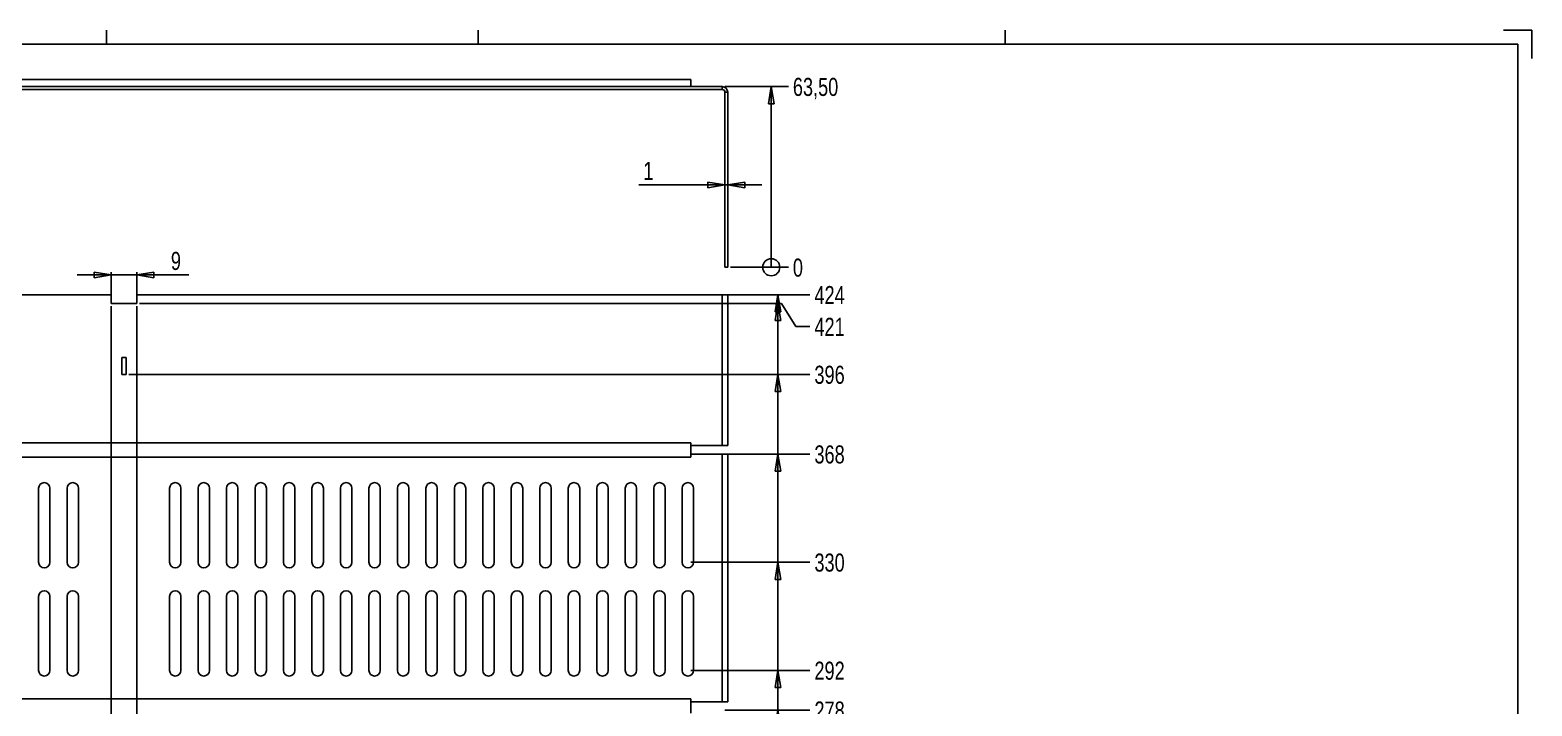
# Model space of a CAD drawing. Extents: x 0 to 841, y 0 to 594.
# Drawn here: x 314 to 841, y 356 to 594 of the extents above; entities that cross this region are included whole.
import ezdxf

# ---------------------------------------------------------------- set-up
doc = ezdxf.new("R2010")
doc.units = 0
doc.layers.get('0').update_dxf_attribs({"linetype": 'CONTINUOUS'})
doc.layers.add('FORMAT', color=7, linetype='CONTINUOUS')
doc.styles.add('SLDTEXTSTYLE0', font='TXT', dxfattribs={"width": 0.75})
doc.dimstyles.new('SLDDIMSTYLE0', dxfattribs={"dimtxt": 6.35, "dimasz": 1.998133, "dimexe": 0, "dimexo": 0.0625, "dimgap": 1.5875, "dimtad": 0, "dimtih": 1, "dimtoh": 1, "dimdec": 0, "dimtxsty": 'SLDTEXTSTYLE0', "dimblk1": 'ORIGIN', "dimblk2": 'ORIGIN', "dimsah": 1, "dimcen": 0.09, "dimazin": 3, "dimtfac": 1, "dimtofl": 0, "dimtmove": 0, "dimatfit": 3, "dimtolj": 1, "dimtzin": 12})
doc.dimstyles.new('SLDDIMSTYLE1', dxfattribs={"dimtxt": 6.35, "dimasz": 5.9944, "dimexe": 0, "dimexo": 0.0625, "dimgap": 1.5875, "dimtad": 0, "dimtih": 1, "dimtoh": 1, "dimzin": 12, "dimtxsty": 'SLDTEXTSTYLE0', "dimblk1": 'CLOSED', "dimblk2": 'CLOSED', "dimsah": 1, "dimcen": 0.09, "dimazin": 3, "dimtfac": 1, "dimtofl": 0, "dimtmove": 0, "dimatfit": 3, "dimtolj": 1, "dimtzin": 12})
doc.dimstyles.new('SLDDIMSTYLE2', dxfattribs={"dimtxt": 6.35, "dimasz": 5.9944, "dimexe": 0, "dimexo": 0.0625, "dimgap": 1.5875, "dimtad": 1, "dimtih": 1, "dimtoh": 1, "dimzin": 12, "dimtxsty": 'SLDTEXTSTYLE0', "dimblk1": 'CLOSED', "dimblk2": 'CLOSED', "dimsah": 1, "dimcen": 0.09, "dimazin": 3, "dimtfac": 1, "dimtofl": 0, "dimtmove": 0, "dimatfit": 3, "dimtolj": 1, "dimtzin": 12})

# ---------------------------------------------------------------- blocks, each defined once
blk = doc.blocks.new('_ORIGIN')
at = {"color": 0, "linetype": 'BYBLOCK'}
blk.add_line((0, 0), (-1, 0), dxfattribs=at)
blk.add_circle((0, 0), 0.5, dxfattribs=at)
blk = doc.blocks.new('*D1')
at = {"layer": 'FORMAT'}
blk.add_line((559.61, 510.61), (579.9, 510.61), dxfattribs=at)
at = {"layer": 'FORMAT', "xscale": 5.9944, "yscale": 5.9944}
blk.add_blockref('_ORIGIN', (573.9, 510.61, 0.1), dxfattribs=at)
at = {"layer": 'FORMAT', "insert": (581.48, 513.68), "char_height": 6.35, "attachment_point": 1, "style": 'SLDTEXTSTYLE0'}
blk.add_mtext('0', dxfattribs=at)
blk = doc.blocks.new('_CLOSED')
at = {"color": 0, "linetype": 'BYBLOCK'}
for p, q in [((-1, 0.166667), (0, 0)), ((-1, 0.166667), (-1, -0.166667)), ((0, 0), (-1, -0.166667)), ((0, 0), (-1, 0))]:
    blk.add_line(p, q, dxfattribs=at)
blk = doc.blocks.new('*D3')
at = {"layer": 'FORMAT'}
for p, q in [((557.61, 574.11), (579.9, 574.11)), ((573.9, 510.61), (573.9, 574.11))]:
    blk.add_line(p, q, dxfattribs=at)
at = {"layer": 'FORMAT', "xscale": 5.9944, "yscale": 5.9944, "rotation": 90.0000000000004}
blk.add_blockref('_CLOSED', (573.9, 574.11, 0.1), dxfattribs=at)
at = {"layer": 'FORMAT', "insert": (581.48, 577.18), "char_height": 6.35, "attachment_point": 1, "style": 'SLDTEXTSTYLE0'}
blk.add_mtext('63,50', dxfattribs=at)
blk = doc.blocks.new('*D5')
at = {"layer": 'FORMAT'}
for p, q in [((557.62, 539.54), (527.4, 539.54)), ((558.62, 539.54), (557.62, 539.54)), ((558.62, 539.54), (570.61, 539.54))]:
    blk.add_line(p, q, dxfattribs=at)
at = {"layer": 'FORMAT', "xscale": 5.9944, "yscale": 5.9944}
for p, rotation in [((557.62, 539.54, -211.9), 360.0000000000004), ((558.62, 539.54, -211.9), 180.0000000000004)]:
    blk.add_blockref('_CLOSED', p, dxfattribs=dict(at, rotation=rotation))
at = {"layer": 'FORMAT', "insert": (528.99, 547.65), "char_height": 6.35, "attachment_point": 1, "style": 'SLDTEXTSTYLE0'}
blk.add_mtext('1', dxfattribs=at)
blk = doc.blocks.new('*D16')
at = {"layer": 'FORMAT'}
for p, q in [((351.12, 52.1), (351.12, 496.95)), ((536.62, 53.35), (351.12, 53.35)), ((361.11, 47.1), (351.12, 52.1)), ((361.11, 47.1), (361.11, 42.1))]:
    blk.add_line(p, q, dxfattribs=at)
at = {"layer": 'FORMAT', "xscale": 5.9944, "yscale": 5.9944, "rotation": 180.0000000000004}
blk.add_blockref('_CLOSED', (351.12, 53.35, 0.1), dxfattribs=at)
at = {"layer": 'FORMAT', "insert": (358.04, 14.71), "char_height": 6.35, "attachment_point": 1, "rotation": 90, "style": 'SLDTEXTSTYLE0'}
blk.add_mtext('207,50', dxfattribs=at)
blk = doc.blocks.new('*D17')
at = {"layer": 'FORMAT'}
for p, q in [((342.12, 52.1), (342.12, 496.95)), ((345.87, 53.35), (342.12, 53.35)), ((330.75, 47.1), (342.12, 52.1)), ((330.75, 47.1), (330.75, 42.1))]:
    blk.add_line(p, q, dxfattribs=at)
at = {"layer": 'FORMAT', "xscale": 5.9944, "yscale": 5.9944, "rotation": 180.0000000000004}
blk.add_blockref('_CLOSED', (342.12, 53.35, 0.1), dxfattribs=at)
at = {"layer": 'FORMAT', "insert": (327.67, 14.71), "char_height": 6.35, "attachment_point": 1, "rotation": 90, "style": 'SLDTEXTSTYLE0'}
blk.add_mtext('216,50', dxfattribs=at)
blk = doc.blocks.new('*D22')
at = {"layer": 'FORMAT'}
for p, q in [((557.61, 354.94), (587.46, 354.94)), ((576.21, 327.94), (576.21, 354.94))]:
    blk.add_line(p, q, dxfattribs=at)
at = {"layer": 'FORMAT', "xscale": 5.9944, "yscale": 5.9944, "rotation": 90.0000000000004}
blk.add_blockref('_CLOSED', (576.21, 354.94, 0.1), dxfattribs=at)
at = {"layer": 'FORMAT', "insert": (589.05, 358.02), "char_height": 6.35, "attachment_point": 1, "style": 'SLDTEXTSTYLE0'}
blk.add_mtext('278', dxfattribs=at)
blk = doc.blocks.new('*D23')
at = {"layer": 'FORMAT'}
for p, q in [((557.61, 444.94), (587.46, 444.94)), ((576.21, 406.94), (576.21, 444.94))]:
    blk.add_line(p, q, dxfattribs=at)
at = {"layer": 'FORMAT', "xscale": 5.9944, "yscale": 5.9944, "rotation": 90.0000000000004}
blk.add_blockref('_CLOSED', (576.21, 444.94, 0.1), dxfattribs=at)
at = {"layer": 'FORMAT', "insert": (589.05, 448.02), "char_height": 6.35, "attachment_point": 1, "style": 'SLDTEXTSTYLE0'}
blk.add_mtext('368', dxfattribs=at)
blk = doc.blocks.new('*D24')
at = {"layer": 'FORMAT'}
for p, q in [((557.61, 500.94), (587.46, 500.94)), ((576.21, 497.94), (576.21, 500.94))]:
    blk.add_line(p, q, dxfattribs=at)
at = {"layer": 'FORMAT', "xscale": 5.9944, "yscale": 5.9944, "rotation": 90.0000000000004}
blk.add_blockref('_CLOSED', (576.21, 500.94, 0.1), dxfattribs=at)
at = {"layer": 'FORMAT', "insert": (589.05, 504.02), "char_height": 6.35, "attachment_point": 1, "style": 'SLDTEXTSTYLE0'}
blk.add_mtext('424', dxfattribs=at)
blk = doc.blocks.new('*D25')
at = {"layer": 'FORMAT'}
for p, q in [((577.46, 497.94), (352.11, 497.94)), ((576.21, 472.94), (576.21, 497.94)), ((582.46, 489.79), (577.46, 497.94)), ((582.46, 489.79), (587.46, 489.79))]:
    blk.add_line(p, q, dxfattribs=at)
at = {"layer": 'FORMAT', "xscale": 5.9944, "yscale": 5.9944, "rotation": 90.0000000000004}
blk.add_blockref('_CLOSED', (576.21, 497.94, 0.1), dxfattribs=at)
at = {"layer": 'FORMAT', "insert": (589.05, 492.87), "char_height": 6.35, "attachment_point": 1, "style": 'SLDTEXTSTYLE0'}
blk.add_mtext('421', dxfattribs=at)
blk = doc.blocks.new('*D26')
at = {"layer": 'FORMAT'}
for p, q in [((348.36, 472.94), (587.46, 472.94)), ((576.21, 444.94), (576.21, 472.94))]:
    blk.add_line(p, q, dxfattribs=at)
at = {"layer": 'FORMAT', "xscale": 5.9944, "yscale": 5.9944, "rotation": 90.0000000000004}
blk.add_blockref('_CLOSED', (576.21, 472.94, 0.1), dxfattribs=at)
at = {"layer": 'FORMAT', "insert": (589.05, 476.02), "char_height": 6.35, "attachment_point": 1, "style": 'SLDTEXTSTYLE0'}
blk.add_mtext('396', dxfattribs=at)
blk = doc.blocks.new('*D35')
at = {"layer": 'FORMAT'}
for p, q in [((545.61, 368.94), (587.46, 368.94)), ((576.21, 354.94), (576.21, 368.94))]:
    blk.add_line(p, q, dxfattribs=at)
at = {"layer": 'FORMAT', "xscale": 5.9944, "yscale": 5.9944, "rotation": 90.0000000000004}
blk.add_blockref('_CLOSED', (576.21, 368.94, 0.1), dxfattribs=at)
at = {"layer": 'FORMAT', "insert": (589.05, 372.02), "char_height": 6.35, "attachment_point": 1, "style": 'SLDTEXTSTYLE0'}
blk.add_mtext('292', dxfattribs=at)
blk = doc.blocks.new('*D36')
at = {"layer": 'FORMAT'}
for p, q in [((545.61, 406.94), (587.46, 406.94)), ((576.21, 368.94), (576.21, 406.94))]:
    blk.add_line(p, q, dxfattribs=at)
at = {"layer": 'FORMAT', "xscale": 5.9944, "yscale": 5.9944, "rotation": 90.0000000000004}
blk.add_blockref('_CLOSED', (576.21, 406.94, 0.1), dxfattribs=at)
at = {"layer": 'FORMAT', "insert": (589.05, 410.02), "char_height": 6.35, "attachment_point": 1, "style": 'SLDTEXTSTYLE0'}
blk.add_mtext('330', dxfattribs=at)
blk = doc.blocks.new('*D39')
at = {"layer": 'FORMAT'}
for p, q in [((342.12, 507.92), (330.13, 507.92)), ((342.12, 498.93), (342.12, 508.91)), ((342.12, 507.92), (351.12, 507.92)), ((351.12, 498.93), (351.12, 508.91)), ((351.12, 507.92), (369.34, 507.92))]:
    blk.add_line(p, q, dxfattribs=at)
at = {"layer": 'FORMAT', "xscale": 5.9944, "yscale": 5.9944}
blk.add_blockref('_CLOSED', (342.12, 507.92, -32.9), dxfattribs=at)
at = {"layer": 'FORMAT', "xscale": 5.9944, "yscale": 5.9944, "rotation": 180.0000000000004}
blk.add_blockref('_CLOSED', (351.12, 507.92, -32.9), dxfattribs=at)
at = {"layer": 'FORMAT', "insert": (363.07, 516.03), "char_height": 6.35, "attachment_point": 1, "style": 'SLDTEXTSTYLE0'}
blk.add_mtext('9', dxfattribs=at)

msp = doc.modelspace()

# ---------------------------------------------------------------- linework, layer by layer
at = {"color": 7, "linetype": 'CONTINUOUS'}
for p, q in [((340.5, 589), (340.5, 594)), ((471, 589), (471, 594)), ((656, 589), (656, 594)), ((831, 594), (841, 594)), ((841, 594), (841, 584)), ((25, 589), (836, 589)), ((836, 589), (836, 5)), ((545.617, 576.606), (147.617, 576.606)), ((545.617, 576.606), (545.617, 574.106)), ((556.617, 574.106), (136.617, 574.106)), ((556.617, 573.106), (136.617, 573.106)), ((556.617, 574.106), (556.617, 573.106)), ((557.617, 572.106), (558.617, 572.106)), ((557.617, 572.106), (557.617, 510.606)), ((558.617, 572.106), (558.617, 510.606)), ((557.617, 510.606), (558.617, 510.606)), ((342.117, 500.944), (136.617, 500.944)), ((342.117, 500.944), (342.117, 497.944)), ((342.117, 497.944), (351.117, 497.944)), ((351.117, 497.944), (351.117, 500.944)), ((556.617, 500.944), (351.117, 500.944)), ((556.617, 447.944), (556.617, 500.944)), ((556.617, 500.944), (558.617, 500.944)), ((558.617, 447.944), (558.617, 500.944)), ((345.867, 478.944), (345.867, 472.944)), ((347.367, 478.944), (345.867, 478.944)), ((347.367, 472.944), (347.367, 478.944)), ((345.867, 472.944), (347.367, 472.944)), ((147.617, 448.944), (545.617, 448.944)), ((545.617, 448.944), (545.617, 443.944)), ((147.617, 443.944), (545.617, 443.944)), ((556.617, 447.944), (545.617, 447.944)), ((545.617, 444.944), (556.617, 444.944)), ((558.617, 447.944), (556.617, 447.944)), ((556.617, 357.944), (556.617, 444.944)), ((556.617, 444.944), (558.617, 444.944)), ((558.617, 357.944), (558.617, 444.944)), ((316.617, 432.944), (316.617, 406.944)), ((320.617, 406.944), (320.617, 432.944)), ((326.617, 432.944), (326.617, 406.944)), ((330.617, 406.944), (330.617, 432.944)), ((362.617, 406.944), (362.617, 432.944)), ((366.617, 432.944), (366.617, 406.944)), ((372.617, 406.944), (372.617, 432.944)), ((376.617, 432.944), (376.617, 406.944)), ((382.617, 406.944), (382.617, 432.944)), ((386.617, 432.944), (386.617, 406.944)), ((392.617, 406.944), (392.617, 432.944)), ((396.617, 432.944), (396.617, 406.944)), ((402.617, 406.944), (402.617, 432.944)), ((406.617, 432.944), (406.617, 406.944)), ((412.617, 406.944), (412.617, 432.944)), ((416.617, 432.944), (416.617, 406.944)), ((422.617, 406.944), (422.617, 432.944)), ((426.617, 432.944), (426.617, 406.944)), ((432.617, 406.944), (432.617, 432.944)), ((436.617, 432.944), (436.617, 406.944)), ((442.617, 406.944), (442.617, 432.944)), ((446.617, 432.944), (446.617, 406.944)), ((452.617, 406.944), (452.617, 432.944)), ((456.617, 432.944), (456.617, 406.944)), ((462.617, 406.944), (462.617, 432.944)), ((466.617, 432.944), (466.617, 406.944)), ((472.617, 406.944), (472.617, 432.944)), ((476.617, 432.944), (476.617, 406.944)), ((482.617, 406.944), (482.617, 432.944)), ((486.617, 432.944), (486.617, 406.944)), ((492.617, 406.944), (492.617, 432.944)), ((496.617, 432.944), (496.617, 406.944)), ((502.617, 406.944), (502.617, 432.944)), ((506.617, 432.944), (506.617, 406.944)), ((512.617, 406.944), (512.617, 432.944)), ((516.617, 432.944), (516.617, 406.944)), ((522.617, 406.944), (522.617, 432.944)), ((526.617, 432.944), (526.617, 406.944)), ((532.617, 406.944), (532.617, 432.944)), ((536.617, 432.944), (536.617, 406.944)), ((542.617, 406.944), (542.617, 432.944)), ((546.617, 432.944), (546.617, 406.944)), ((316.617, 394.944), (316.617, 368.944)), ((320.617, 368.944), (320.617, 394.944)), ((326.617, 394.944), (326.617, 368.944)), ((330.617, 368.944), (330.617, 394.944)), ((362.617, 368.944), (362.617, 394.944)), ((366.617, 394.944), (366.617, 368.944)), ((372.617, 368.944), (372.617, 394.944)), ((376.617, 394.944), (376.617, 368.944)), ((382.617, 368.944), (382.617, 394.944)), ((386.617, 394.944), (386.617, 368.944)), ((392.617, 368.944), (392.617, 394.944)), ((396.617, 394.944), (396.617, 368.944)), ((402.617, 368.944), (402.617, 394.944)), ((406.617, 394.944), (406.617, 368.944)), ((412.617, 368.944), (412.617, 394.944)), ((416.617, 394.944), (416.617, 368.944)), ((422.617, 368.944), (422.617, 394.944)), ((426.617, 394.944), (426.617, 368.944)), ((432.617, 368.944), (432.617, 394.944)), ((436.617, 394.944), (436.617, 368.944)), ((442.617, 368.944), (442.617, 394.944)), ((446.617, 394.944), (446.617, 368.944)), ((452.617, 368.944), (452.617, 394.944)), ((456.617, 394.944), (456.617, 368.944)), ((462.617, 368.944), (462.617, 394.944)), ((466.617, 394.944), (466.617, 368.944)), ((472.617, 368.944), (472.617, 394.944)), ((476.617, 394.944), (476.617, 368.944)), ((482.617, 368.944), (482.617, 394.944)), ((486.617, 394.944), (486.617, 368.944)), ((492.617, 368.944), (492.617, 394.944)), ((496.617, 394.944), (496.617, 368.944)), ((502.617, 368.944), (502.617, 394.944)), ((506.617, 394.944), (506.617, 368.944)), ((512.617, 368.944), (512.617, 394.944)), ((516.617, 394.944), (516.617, 368.944)), ((522.617, 368.944), (522.617, 394.944)), ((526.617, 394.944), (526.617, 368.944)), ((532.617, 368.944), (532.617, 394.944)), ((536.617, 394.944), (536.617, 368.944)), ((542.617, 368.944), (542.617, 394.944)), ((546.617, 394.944), (546.617, 368.944)), ((147.617, 358.944), (545.617, 358.944)), ((545.617, 358.944), (545.617, 353.944)), ((545.617, 357.944), (556.617, 357.944)), ((558.617, 357.944), (556.617, 357.944))]:
    msp.add_line(p, q, dxfattribs=at)
for centre, radius, start, end in [((556.617, 572.106), 2, 0, 90), ((556.617, 572.106), 1, 0, 90), ((318.617, 432.944), 2, 0, 180), ((328.617, 432.944), 2, 0, 180), ((364.617, 432.944), 2, 0, 180), ((374.617, 432.944), 2, 0, 180), ((384.617, 432.944), 2, 0, 180), ((394.617, 432.944), 2, 0, 180), ((404.617, 432.944), 2, 0, 180), ((414.617, 432.944), 2, 0, 180), ((424.617, 432.944), 2, 0, 180), ((434.617, 432.944), 2, 0, 180), ((444.617, 432.944), 2, 0, 180), ((454.617, 432.944), 2, 0, 180), ((464.617, 432.944), 2, 0, 180), ((474.617, 432.944), 2, 0, 180), ((484.617, 432.944), 2, 0, 180), ((494.617, 432.944), 2, 0, 180), ((504.617, 432.944), 2, 0, 180), ((514.617, 432.944), 2, 0, 180), ((524.617, 432.944), 2, 0, 180), ((534.617, 432.944), 2, 0, 180), ((544.617, 432.944), 2, 0, 180), ((318.617, 406.944), 2, 180, 0), ((328.617, 406.944), 2, 180, 0), ((364.617, 406.944), 2, 180, 0), ((374.617, 406.944), 2, 180, 0), ((384.617, 406.944), 2, 180, 0), ((394.617, 406.944), 2, 180, 0), ((404.617, 406.944), 2, 180, 0), ((414.617, 406.944), 2, 180, 0), ((424.617, 406.944), 2, 180, 0), ((434.617, 406.944), 2, 180, 0), ((444.617, 406.944), 2, 180, 0), ((454.617, 406.944), 2, 180, 0), ((464.617, 406.944), 2, 180, 0), ((474.617, 406.944), 2, 180, 0), ((484.617, 406.944), 2, 180, 0), ((494.617, 406.944), 2, 180, 0), ((504.617, 406.944), 2, 180, 0), ((514.617, 406.944), 2, 180, 0), ((524.617, 406.944), 2, 180, 0), ((534.617, 406.944), 2, 180, 0), ((544.617, 406.944), 2, 180, 0), ((318.617, 394.944), 2, 0, 180), ((328.617, 394.944), 2, 0, 180), ((364.617, 394.944), 2, 0, 180), ((374.617, 394.944), 2, 0, 180), ((384.617, 394.944), 2, 0, 180), ((394.617, 394.944), 2, 0, 180), ((404.617, 394.944), 2, 0, 180), ((414.617, 394.944), 2, 0, 180), ((424.617, 394.944), 2, 0, 180), ((434.617, 394.944), 2, 0, 180), ((444.617, 394.944), 2, 0, 180), ((454.617, 394.944), 2, 0, 180), ((464.617, 394.944), 2, 0, 180), ((474.617, 394.944), 2, 0, 180), ((484.617, 394.944), 2, 0, 180), ((494.617, 394.944), 2, 0, 180), ((504.617, 394.944), 2, 0, 180), ((514.617, 394.944), 2, 0, 180), ((524.617, 394.944), 2, 0, 180), ((534.617, 394.944), 2, 0, 180), ((544.617, 394.944), 2, 0, 180), ((318.617, 368.944), 2, 180, 0), ((328.617, 368.944), 2, 180, 0), ((364.617, 368.944), 2, 180, 0), ((374.617, 368.944), 2, 180, 0), ((384.617, 368.944), 2, 180, 0), ((394.617, 368.944), 2, 180, 0), ((404.617, 368.944), 2, 180, 0), ((414.617, 368.944), 2, 180, 0), ((424.617, 368.944), 2, 180, 0), ((434.617, 368.944), 2, 180, 0), ((444.617, 368.944), 2, 180, 0), ((454.617, 368.944), 2, 180, 0), ((464.617, 368.944), 2, 180, 0), ((474.617, 368.944), 2, 180, 0), ((484.617, 368.944), 2, 180, 0), ((494.617, 368.944), 2, 180, 0), ((504.617, 368.944), 2, 180, 0), ((514.617, 368.944), 2, 180, 0), ((524.617, 368.944), 2, 180, 0), ((534.617, 368.944), 2, 180, 0), ((544.617, 368.944), 2, 180, 0)]:
    msp.add_arc(centre, radius, start, end, dxfattribs=at)

# ---------------------------------------------------------------- dimensions: what is measured, and where the dimension line sits
at = {"layer": 'FORMAT'}
for feature_location, offset, dtype, origin, dimstyle, override, picture, middle in [((556.617, 574.106, 0.1), (23.279, 0), 0, (558.617, 510.606, 0.1), 'SLDDIMSTYLE1', {"dimtxt": 6.35, "dimasz": 5.9944, "dimexe": 0.9906, "dimexo": 0.9906, "dimgap": 1.524, "dimtad": 0, "dimtih": 1, "dimtoh": 1, "dimzin": 12, "dimtzin": 12}, '*D3', (588.616, 574.106, 0.4)), ((558.617173344, 510.605729316, 0.1), (21.278778307, 0), 0, (558.617173344, 510.605729316, 0.1), 'SLDDIMSTYLE0', {"dimtxt": 6.35, "dimasz": 5.9944, "dimexe": 0.9906, "dimexo": 0.9906, "dimgap": 1.524, "dimtad": 0, "dimtih": 1, "dimtoh": 1, "dimzin": 8, "dimtzin": 12}, '*D1', (582.662964151, 510.605729316, 0.4)), ((556.617, 500.944, 0.1), (30.84, 0), 0, (556.617, 76.944, 0.1), 'SLDDIMSTYLE1', {"dimtxt": 6.35, "dimasz": 5.9944, "dimexe": 0.9906, "dimexo": 0.9906, "dimgap": 1.524, "dimtad": 0, "dimtih": 1, "dimtoh": 1, "dimzin": 12, "dimtzin": 12}, '*D24', (595.385, 500.944, 0.4)), ((342.117, 497.944, 0.1), (-11.371, -455.843), 1, (558.617, 76.944, 0.1), 'SLDDIMSTYLE1', {"dimtxt": 6.35, "dimasz": 5.9944, "dimexe": 0.9906, "dimexo": 0.9906, "dimgap": 1.524, "dimtad": 0, "dimtih": 1, "dimtoh": 1, "dimzin": 12, "dimtzin": 12}, '*D17', (330.746, 31.792, 0.4)), ((351.117, 497.944, 0.1), (9.992, -455.843), 1, (558.617, 76.944, 0.1), 'SLDDIMSTYLE1', {"dimtxt": 6.35, "dimasz": 5.9944, "dimexe": 0.9906, "dimexo": 0.9906, "dimgap": 1.524, "dimtad": 0, "dimtih": 1, "dimtoh": 1, "dimzin": 12, "dimtzin": 12}, '*D16', (361.109, 31.394, 0.4)), ((351.117, 497.944, 0.1), (236.34, -8.15), 0, (556.617, 76.944, 0.1), 'SLDDIMSTYLE1', {"dimtxt": 6.35, "dimasz": 5.9944, "dimexe": 0.9906, "dimexo": 0.9906, "dimgap": 1.524, "dimtad": 0, "dimtih": 1, "dimtoh": 1, "dimzin": 12, "dimtzin": 12}, '*D25', (594.592, 489.794, 0.4)), ((347.367, 472.944, 0.1), (240.09, 0), 0, (556.617, 76.944, 0.1), 'SLDDIMSTYLE1', {"dimtxt": 6.35, "dimasz": 5.9944, "dimexe": 0.9906, "dimexo": 0.9906, "dimgap": 1.524, "dimtad": 0, "dimtih": 1, "dimtoh": 1, "dimzin": 12, "dimtzin": 12}, '*D26', (595.38, 472.944, 0.4)), ((556.617, 444.944, 0.1), (30.84, 0), 0, (556.617, 76.944, 0.1), 'SLDDIMSTYLE1', {"dimtxt": 6.35, "dimasz": 5.9944, "dimexe": 0.9906, "dimexo": 0.9906, "dimgap": 1.524, "dimtad": 0, "dimtih": 1, "dimtoh": 1, "dimzin": 12, "dimtzin": 12}, '*D23', (595.38, 444.944, 0.4)), ((544.617, 406.944, 0.1), (42.84, 0), 0, (556.617, 76.944, 0.1), 'SLDDIMSTYLE1', {"dimtxt": 6.35, "dimasz": 5.9944, "dimexe": 0.9906, "dimexo": 0.9906, "dimgap": 1.524, "dimtad": 0, "dimtih": 1, "dimtoh": 1, "dimzin": 12, "dimtzin": 12}, '*D36', (594.982, 406.944, 0.4)), ((544.617, 368.944, 0.1), (42.84, 0), 0, (556.617, 76.944, 0.1), 'SLDDIMSTYLE1', {"dimtxt": 6.35, "dimasz": 5.9944, "dimexe": 0.9906, "dimexo": 0.9906, "dimgap": 1.524, "dimtad": 0, "dimtih": 1, "dimtoh": 1, "dimzin": 12, "dimtzin": 12}, '*D35', (595.385, 368.944, 0.4)), ((556.617, 354.944, 0.1), (30.84, 0), 0, (556.617, 76.944, 0.1), 'SLDDIMSTYLE1', {"dimtxt": 6.35, "dimasz": 5.9944, "dimexe": 0.9906, "dimexo": 0.9906, "dimgap": 1.524, "dimtad": 0, "dimtih": 1, "dimtoh": 1, "dimzin": 12, "dimtzin": 12}, '*D22', (595.385, 354.944, 0.4))]:
    dim = msp.add_ordinate_dim(feature_location=feature_location, offset=offset, dtype=dtype, origin=origin, dimstyle=dimstyle, override=override, dxfattribs=at)
    dim.commit()
    dim.dimension.update_dxf_attribs({"geometry": picture, "text_midpoint": middle})
for base, p1, p2, picture, middle in [((557.617, 539.544), (558.617, 510.606), (557.617, 510.606), '*D5', (531.335, 539.544)), ((351.117, 507.918), (342.117, 497.944), (351.117, 497.944), '*D39', (365.411, 507.918))]:
    dim = msp.add_linear_dim(base=base, p1=p1, p2=p2, dimstyle='SLDDIMSTYLE2', override={"dimtxt": 6.35, "dimasz": 5.9944, "dimexe": 0.9906, "dimexo": 0.9906, "dimgap": 1.524, "dimtad": 1, "dimtih": 0, "dimtoh": 0, "dimzin": 12, "dimtzin": 12}, dxfattribs=at)
    dim.commit()
    dim.dimension.update_dxf_attribs({"geometry": picture, "text_midpoint": middle, "dimtype": 160})

doc.saveas('drawing.dxf')
